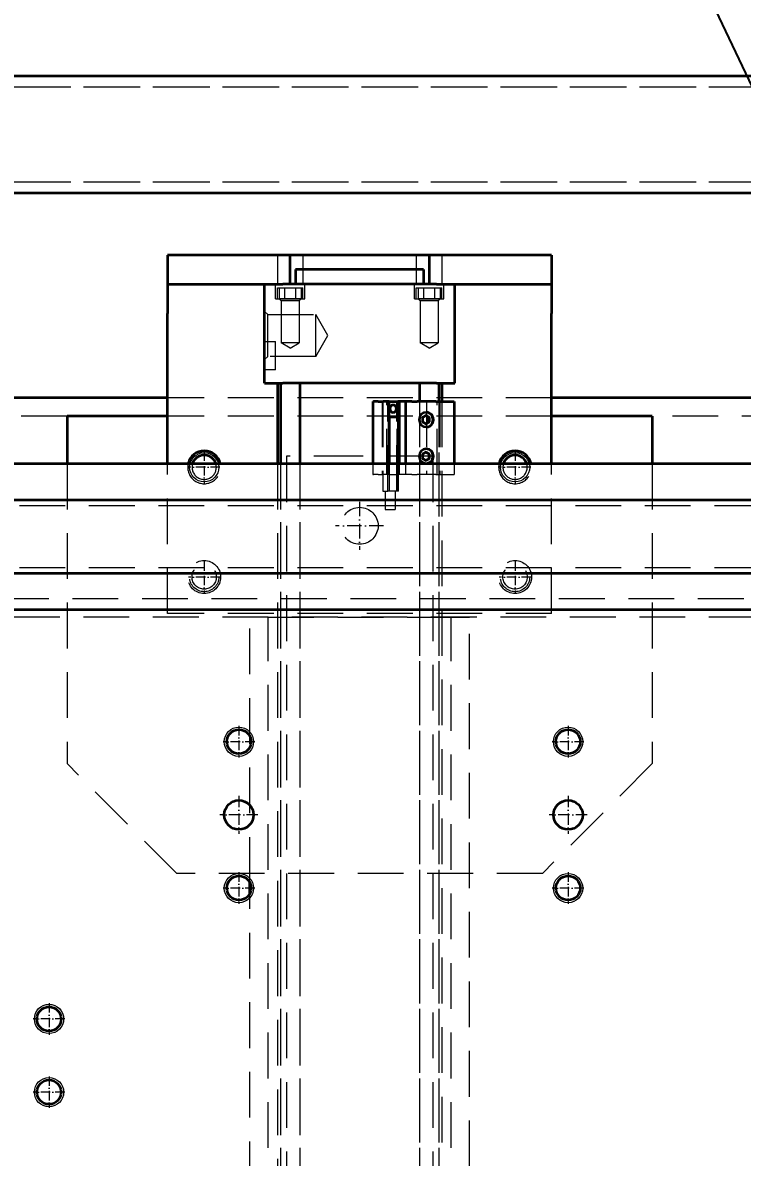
# Model space of a CAD drawing. Header units: millimetres. Extents: x -10155 to 20189, y -25550 to -22580.
# Drawn here: x -9248.4 to -9051.6, y -23227.6 to -22917.5 of the extents above; entities that cross this region are included whole.
import ezdxf

# ---------------------------------------------------------------- set-up
doc = ezdxf.new("R2010")
doc.units = ezdxf.units.MM
for name, pattern in [('CENTER-HOKUTO', [23, 20, -1, 1, -1]), ('DASHDOT', [18.5, 12, -3, 0.5, -3]), ('DASHSPACE', [30, 12, -18]), ('HIDDEN-HOKUTO', [3.8, 2.5, -1.3])]:
    doc.linetypes.add(name, pattern=pattern)
doc.layers.add('AM_7', color=2, linetype='CENTER-HOKUTO', lineweight=30)
doc.layers.add('AM_HID', color=1, linetype='HIDDEN-HOKUTO', lineweight=25)
doc.layers.add('word_dim', color=253, linetype='Continuous')
doc.styles.get("Standard").update_dxf_attribs({"font": 'romans.shx', "bigfont": 'bigfont.shx'})
doc.dimstyles.new('RS-1-5', dxfattribs={"dimscale": 5, "dimtxt": 3.5, "dimasz": 3, "dimexe": 1, "dimexo": 0, "dimgap": 1, "dimtad": 3, "dimdsep": 46, "dimtxsty": 'Standard', "dimblk1": 'OPEN', "dimblk2": 'OPEN', "dimsah": 1, "dimcen": 0, "dimclrd": 256, "dimclre": 256, "dimclrt": 3, "dimadec": 0, "dimazin": 0, "dimtfac": 1, "dimtmove": 0, "dimatfit": 3, "dimldrblk": 'OPEN', "dimfxl": 0, "dimtolj": 1, "dimtzin": 0, "dimarcsym": 0})

# ---------------------------------------------------------------- blocks, each defined once
blk = doc.blocks.new('_Open')
at = {"color": 0, "lineweight": -2}
for p, q in [((-1, 0.1667), (0, 0)), ((-1, -0.1667), (0, 0)), ((0, 0), (-1, 0))]:
    blk.add_line(p, q, dxfattribs=at)
blk = doc.blocks.new('*D754')
at = {"layer": 'DEFPOINTS', "color": 0, "ltscale": 2}
for p in [(-8616.25, -22750.69), (-9696.25, -23547.81), (-8616.25, -23589.18)]:
    blk.add_point(p, dxfattribs=at)
at = {"layer": 'word_dim', "lineweight": -2, "ltscale": 2}
for p, q in [((-9696.25, -23547.81), (-9696.25, -22745.69)), ((-8616.25, -23589.18), (-8616.25, -22745.69)), ((-9681.25, -22750.69), (-8631.25, -22750.69))]:
    blk.add_line(p, q, dxfattribs=at)
at = {"layer": 'word_dim', "lineweight": -2, "ltscale": 2, "xscale": 15, "yscale": 15, "zscale": 15, "rotation": 180}
blk.add_blockref('_Open', (-9696.25, -22750.69), dxfattribs=at)
at = {"layer": 'word_dim', "lineweight": -2, "ltscale": 2, "xscale": 15, "yscale": 15, "zscale": 15}
blk.add_blockref('_Open', (-8616.25, -22750.69), dxfattribs=at)
at = {"layer": 'word_dim', "color": 3, "ltscale": 2, "insert": (-9156.25, -22736.94), "char_height": 17.5, "attachment_point": 5}
blk.add_mtext('\\A1;1080', dxfattribs=at)
blk = doc.blocks.new('aa1')
for p, q in [((0, 0), (-1, 0)), ((-0.4, 0.0667), (0, 0)), ((-0.4, -0.0667), (0, 0))]:
    blk.add_line(p, q)
blk = doc.blocks.new('aa2')
blk.add_circle((0, 0), 1)
blk = doc.blocks.new('*D769')
at = {"layer": 'DEFPOINTS', "color": 0, "linetype": 'Continuous', "ltscale": 2}
for p in [(-9102.68, -22822.03), (-9102.68, -22822.03), (-8989.7, -23059.47)]:
    blk.add_point(p, dxfattribs=at)
at = {"layer": 'word_dim', "linetype": 'Continuous', "lineweight": -2, "ltscale": 2}
blk.add_line((-9005.82, -23025.61), (-9086.56, -22855.89), dxfattribs=at)
at = {"layer": 'word_dim', "linetype": 'Continuous', "lineweight": -2, "ltscale": 2, "xscale": 37.5, "yscale": 37.5, "zscale": 37.5}
for name, p, rotation in [('aa2', (-9102.68, -22822.03), 115.443795512076), ('aa1', (-8989.7, -23059.47), 295.4437955120761)]:
    blk.add_blockref(name, p, dxfattribs=dict(at, rotation=rotation))
at = {"layer": 'word_dim', "color": 3, "linetype": 'Continuous', "ltscale": 2, "insert": (-9046.19, -22940.75), "char_height": 0.000005, "attachment_point": 5, "rotation": 295.4438}
blk.add_mtext('\\A1;262.95', dxfattribs=at)

msp = doc.modelspace()

# ---------------------------------------------------------------- linework, layer by layer
at = {"color": 7, "lineweight": 35}
for p, q in [((-9532.748, -22932.004), (-8832.748, -22932.004)), ((-9459.748, -22932.004), (-8779.748, -22932.004)), ((-9532.748, -22964.004), (-8832.748, -22964.004)), ((-9459.748, -22964.004), (-8779.748, -22964.004)), ((-9175.248, -22981.004), (-9208.748, -22981.004)), ((-9137.248, -22981.004), (-9175.248, -22981.004)), ((-9103.748, -22981.004), (-9137.248, -22981.004)), ((-9208.748, -22989.004), (-9182.248, -22989.004)), ((-9182.248, -23016.004), (-9182.248, -22989.004)), ((-9135.248, -22989.004), (-9177.248, -22989.004)), ((-9130.248, -23016.004), (-9130.248, -22989.004)), ((-9130.248, -22989.004), (-9103.748, -22989.004)), ((-9208.748, -23038.004), (-9208.748, -22997.004)), ((-9103.748, -23038.004), (-9103.748, -22997.004)), ((-9178.748, -23016.004), (-9178.748, -23038.004)), ((-9177.897, -23016.004), (-9177.897, -23038.004)), ((-9135.248, -23016.004), (-9177.248, -23016.004)), ((-9172.597, -23016.004), (-9172.597, -23038.004)), ((-9208.748, -23020.004), (-9266.248, -23020.004)), ((-8976.248, -23020.004), (-9103.748, -23020.004)), ((-9208.748, -23025.004), (-9236.248, -23025.004)), ((-9076.248, -23025.004), (-9103.748, -23025.004)), ((-9315.748, -23038.004), (-8673.748, -23038.004)), ((-8666.748, -23048.004), (-9315.748, -23048.004)), ((-8666.748, -23068.004), (-9315.748, -23068.004)), ((-8663.748, -23078.004), (-9315.748, -23078.004))]:
    msp.add_line(p, q, dxfattribs=at)
at = {"color": 7, "lineweight": 35, "ltscale": 0.2}
for p, q in [((-9208.748, -22981.004), (-9208.748, -22989.004)), ((-9175.248, -22989.004), (-9175.248, -22981.004)), ((-9137.248, -22981.004), (-9137.248, -22989.004)), ((-9103.748, -22981.004), (-9103.748, -22989.004)), ((-9208.748, -22989.004), (-9208.748, -22997.004)), ((-9103.748, -22989.004), (-9103.748, -22997.004))]:
    msp.add_line(p, q, dxfattribs=at)
at = {"color": 7, "lineweight": 35, "ltscale": 0.4375}
for p, q in [((-9156.248, -22985.004), (-9173.748, -22985.004)), ((-9138.748, -22985.004), (-9156.248, -22985.004))]:
    msp.add_line(p, q, dxfattribs=at)
at = {"color": 7, "lineweight": 35, "ltscale": 0.1}
for p, q in [((-9173.748, -22985.004), (-9173.748, -22989.004)), ((-9138.748, -22985.004), (-9138.748, -22989.004))]:
    msp.add_line(p, q, dxfattribs=at)
at = {"color": 7, "lineweight": 35, "ltscale": 0.125}
for p, q in [((-9182.248, -22989.004), (-9177.248, -22989.004)), ((-9135.248, -22989.004), (-9130.248, -22989.004)), ((-9182.248, -23016.004), (-9177.248, -23016.004)), ((-9139.897, -23016.004), (-9139.897, -23021.004)), ((-9135.248, -23016.004), (-9130.248, -23016.004)), ((-9134.597, -23016.004), (-9134.597, -23021.004)), ((-9133.748, -23016.004), (-9133.748, -23021.004))]:
    msp.add_line(p, q, dxfattribs=at)
at = {"color": 7, "lineweight": 35, "ltscale": 0.004687}
msp.add_line((-9152.683, -23021.004), (-9152.495, -23021.004), dxfattribs=at)
at = {"color": 7, "lineweight": 35, "ltscale": 0.424997}
for p, q in [((-9152.683, -23021.004), (-9152.683, -23038.004)), ((-9148.13, -23038.004), (-9148.13, -23021.004)), ((-9145.311, -23038.004), (-9145.311, -23021.004)), ((-9143.627, -23038.004), (-9143.627, -23021.004)), ((-9130.425, -23021.004), (-9130.425, -23038.004))]:
    msp.add_line(p, q, dxfattribs=at)
at = {"color": 7, "lineweight": 35, "ltscale": 0.032855}
msp.add_line((-9151.181, -23021.004), (-9152.495, -23021.004), dxfattribs=at)
at = {"color": 7, "lineweight": 35, "ltscale": 0.022656}
msp.add_line((-9151.181, -23021.004), (-9150.275, -23021.004), dxfattribs=at)
at = {"color": 7, "lineweight": 35, "ltscale": 0.010565}
msp.add_line((-9150.275, -23021.004), (-9149.852, -23021.004), dxfattribs=at)
at = {"color": 7, "lineweight": 35, "ltscale": 0.043054}
msp.add_line((-9148.13, -23021.004), (-9149.852, -23021.004), dxfattribs=at)
at = {"color": 7, "lineweight": 35, "ltscale": 0.058228}
msp.add_line((-9148.13, -23021.004), (-9145.801, -23021.004), dxfattribs=at)
at = {"color": 7, "lineweight": 35, "ltscale": 0.012231}
msp.add_line((-9145.311, -23021.004), (-9145.801, -23021.004), dxfattribs=at)
at = {"color": 7, "lineweight": 35, "ltscale": 0.1075}
msp.add_line((-9145.801, -23025.304), (-9145.801, -23021.004), dxfattribs=at)
at = {"color": 7, "lineweight": 35, "ltscale": 0.042102}
msp.add_line((-9143.627, -23021.004), (-9145.311, -23021.004), dxfattribs=at)
at = {"color": 7, "lineweight": 35, "ltscale": 0.041418}
msp.add_line((-9141.971, -23021.004), (-9143.627, -23021.004), dxfattribs=at)
at = {"color": 7, "lineweight": 35, "ltscale": 0.02868}
msp.add_line((-9141.971, -23021.004), (-9140.823, -23021.004), dxfattribs=at)
at = {"color": 7, "lineweight": 35, "ltscale": 0.008685}
msp.add_line((-9140.823, -23021.004), (-9140.476, -23021.004), dxfattribs=at)
at = {"color": 7, "lineweight": 35, "ltscale": 0.127319}
msp.add_line((-9135.383, -23021.004), (-9140.476, -23021.004), dxfattribs=at)
at = {"color": 7, "lineweight": 35, "ltscale": 0.12395}
msp.add_line((-9135.383, -23021.004), (-9130.425, -23021.004), dxfattribs=at)
at = {"color": 7, "lineweight": 35, "ltscale": 0.324995}
for p, q in [((-9236.248, -23025.004), (-9236.248, -23038.004)), ((-9076.248, -23025.004), (-9076.248, -23038.004))]:
    msp.add_line(p, q, dxfattribs=at)
at = {"color": 7, "lineweight": 35, "ltscale": 0.317497}
for p, q in [((-9148.127, -23038.004), (-9148.127, -23025.304)), ((-9145.589, -23038.004), (-9145.589, -23025.304))]:
    msp.add_line(p, q, dxfattribs=at)
at = {"color": 7, "lineweight": 35, "ltscale": 0.06344}
msp.add_line((-9145.589, -23025.304), (-9148.127, -23025.304), dxfattribs=at)
at = {"color": 7, "lineweight": 35, "ltscale": 0.028541}
for p, q in [((-9138.101, -23024.849), (-9139.086, -23025.427)), ((-9139.086, -23026.581), (-9138.101, -23027.159)), ((-9137.116, -23025.427), (-9138.101, -23024.849)), ((-9138.101, -23027.159), (-9137.116, -23026.581)), ((-9138.101, -23034.849), (-9139.086, -23035.427)), ((-9139.086, -23036.581), (-9138.101, -23037.159)), ((-9137.116, -23035.427), (-9138.101, -23034.849)), ((-9138.101, -23037.159), (-9137.116, -23036.581))]:
    msp.add_line(p, q, dxfattribs=at)
at = {"color": 7, "lineweight": 35, "ltscale": 0.028867}
for p, q in [((-9139.086, -23025.427), (-9139.086, -23026.581)), ((-9137.29, -23026.581), (-9137.29, -23025.427)), ((-9137.116, -23026.581), (-9137.116, -23025.427)), ((-9139.086, -23035.427), (-9139.086, -23036.581)), ((-9137.203, -23036.581), (-9137.203, -23035.427)), ((-9137.116, -23036.581), (-9137.116, -23035.427))]:
    msp.add_line(p, q, dxfattribs=at)
at = {"color": 7, "lineweight": 35, "ltscale": 0.026023}
for p, q in [((-9137.29, -23025.427), (-9138.188, -23024.9)), ((-9138.188, -23027.108), (-9137.29, -23026.581))]:
    msp.add_line(p, q, dxfattribs=at)
at = {"color": 7, "lineweight": 35, "ltscale": 0.004346}
for p, q in [((-9137.29, -23025.427), (-9137.116, -23025.427)), ((-9137.29, -23026.581), (-9137.116, -23026.581))]:
    msp.add_line(p, q, dxfattribs=at)
at = {"color": 7, "lineweight": 35, "ltscale": 0.027282}
for p, q in [((-9137.203, -23035.427), (-9138.144, -23034.875)), ((-9138.144, -23037.133), (-9137.203, -23036.581))]:
    msp.add_line(p, q, dxfattribs=at)
at = {"color": 7, "lineweight": 35, "ltscale": 0.002173}
for p, q in [((-9137.203, -23035.427), (-9137.116, -23035.427)), ((-9137.203, -23036.581), (-9137.116, -23036.581))]:
    msp.add_line(p, q, dxfattribs=at)
at = {"color": 7, "lineweight": 35, "ltscale": 0.071471}
msp.add_line((-9186.248, -23155.433), (-9186.248, -23152.574), dxfattribs=at)
at = {"color": 7, "lineweight": 13}
for centre in [(-9198.748, -23039.004), (-9113.748, -23039.004), (-9189.248, -23114.003), (-9099.248, -23114.003), (-9189.248, -23154.003), (-9099.248, -23154.003), (-9241.175, -23189.771), (-9241.175, -23209.771)]:
    msp.add_circle(centre, 4, dxfattribs=at)
at = {"color": 7, "linetype": 'DASHSPACE', "lineweight": 13}
for centre in [(-9198.748, -23069.004), (-9113.748, -23069.004)]:
    msp.add_circle(centre, 4, dxfattribs=at)
at = {"color": 7, "lineweight": 35}
for centre, radius in [((-9189.248, -23114.003), 3.324), ((-9099.248, -23114.003), 3.324), ((-9189.248, -23134.003), 4), ((-9099.248, -23134.003), 4), ((-9189.248, -23154.003), 3.324), ((-9099.248, -23154.003), 3.324), ((-9241.175, -23189.771), 3.324), ((-9241.175, -23209.771), 3.324)]:
    msp.add_circle(centre, radius, dxfattribs=at)
for centre, radius, start, end in [((-9198.748, -23039.004), 4.5, 12.84195, 167.15805), ((-9198.748, -23039.004), 3.324, 17.51429, 162.48572), ((-9113.748, -23039.004), 4.5, 12.84194, 167.15806), ((-9113.748, -23039.004), 3.324, 17.51428, 162.48572)]:
    msp.add_arc(centre, radius, start, end, dxfattribs=at)
for centre, major_axis, ratio, start_param, end_param in [((-9147.069, -23023.004), (0, -1), 0.9063078, 3.1415927, 6.2831853), ((-9147.112, -23023.004), (0, -1), 0.9063078, 0.0232874, 3.1183086), ((-9147.069, -23023.004), (0, -1), 0.9063078, 0, 3.1415927), ((-9138.014, -23026.004), (0, -2), 0.9848078, 3.1415927, 6.2831853), ((-9138.101, -23026.004), (0, -2), 0.9848078, 0.0220423, 3.1195584), ((-9138.014, -23026.004), (0, -2), 0.9848078, 0, 3.1415927), ((-9138.014, -23036.004), (0, -2), 0.9848078, 3.1415927, 6.2717241), ((-9138.101, -23036.004), (0, -2), 0.9848078, 0.0220423, 3.1195584), ((-9138.014, -23036.004), (0, -2), 0.9848078, 0.0114614, 3.1415927)]:
    msp.add_ellipse(centre, major_axis=major_axis, ratio=ratio, start_param=start_param, end_param=end_param, dxfattribs=at)
at = {"layer": 'AM_7', "color": 2, "linetype": 'DASHDOT', "lineweight": 13, "ltscale": 0.216028}
for p, q in [((-9198.748, -23034.683), (-9198.748, -23043.324)), ((-9113.748, -23034.683), (-9113.748, -23043.324)), ((-9194.427, -23039.004), (-9203.068, -23039.004)), ((-9109.427, -23039.004), (-9118.068, -23039.004)), ((-9198.748, -23064.683), (-9198.748, -23073.324)), ((-9113.748, -23064.683), (-9113.748, -23073.324)), ((-9194.427, -23069.004), (-9203.068, -23069.004)), ((-9109.427, -23069.004), (-9118.068, -23069.004)), ((-9189.248, -23109.683), (-9189.248, -23118.324)), ((-9099.248, -23109.683), (-9099.248, -23118.324)), ((-9184.927, -23114.003), (-9193.568, -23114.003)), ((-9094.927, -23114.003), (-9103.568, -23114.003)), ((-9189.248, -23149.683), (-9189.248, -23158.324)), ((-9099.248, -23149.683), (-9099.248, -23158.324)), ((-9184.927, -23154.003), (-9193.568, -23154.003)), ((-9094.927, -23154.003), (-9103.568, -23154.003)), ((-9241.175, -23185.45), (-9241.175, -23194.091)), ((-9236.855, -23189.771), (-9245.496, -23189.771)), ((-9241.175, -23205.45), (-9241.175, -23214.091)), ((-9236.855, -23209.771), (-9245.496, -23209.771))]:
    msp.add_line(p, q, dxfattribs=at)
at = {"layer": 'AM_7', "color": 2, "linetype": 'DASHDOT', "lineweight": 13, "ltscale": 0.328445}
msp.add_line((-9156.248, -23048.435), (-9156.248, -23061.573), dxfattribs=at)
at = {"layer": 'AM_7', "color": 2, "linetype": 'DASHDOT', "lineweight": 13, "ltscale": 0.328442}
msp.add_line((-9149.679, -23055.004), (-9162.816, -23055.004), dxfattribs=at)
at = {"layer": 'AM_7', "color": 2, "linetype": 'DASHDOT', "lineweight": 13, "ltscale": 0.260001}
for p, q in [((-9189.248, -23128.803), (-9189.248, -23139.203)), ((-9099.248, -23128.803), (-9099.248, -23139.203))]:
    msp.add_line(p, q, dxfattribs=at)
at = {"layer": 'AM_7', "color": 2, "linetype": 'DASHDOT', "lineweight": 13, "ltscale": 0.259998}
for p, q in [((-9184.048, -23134.003), (-9194.448, -23134.003)), ((-9094.048, -23134.003), (-9104.448, -23134.003))]:
    msp.add_line(p, q, dxfattribs=at)
at = {"layer": 'AM_HID', "color": 1, "lineweight": 13, "ltscale": 5}
for p, q in [((-9532.748, -22935.004), (-8832.748, -22935.004)), ((-9459.748, -22935.004), (-8779.748, -22935.004)), ((-9532.748, -22961.004), (-8832.748, -22961.004)), ((-9459.748, -22961.004), (-8779.748, -22961.004)), ((-9178.748, -22981.004), (-9178.748, -22989.004)), ((-9171.748, -22981.004), (-9171.748, -22989.004)), ((-9140.748, -22981.004), (-9140.748, -22989.004)), ((-9133.748, -22981.004), (-9133.748, -22989.004)), ((-9182.248, -22989.004), (-9175.248, -22989.004)), ((-9179.248, -22993.004), (-9179.248, -22989.004)), ((-9179.248, -22993.004), (-9179.248, -22989.004)), ((-9178.748, -22990.004), (-9175.248, -22990.004)), ((-9178.748, -22993.004), (-9178.748, -22990.004)), ((-9178.748, -22993.004), (-9178.748, -22990.004)), ((-9178.248, -22990.004), (-9178.248, -22993.004)), ((-9178.248, -22990.004), (-9178.248, -22993.004)), ((-9176.748, -22990.004), (-9176.748, -22993.004)), ((-9176.748, -22990.004), (-9176.748, -22993.004)), ((-9176.748, -22990.004), (-9176.748, -22993.004)), ((-9176.748, -22990.004), (-9176.748, -22993.004)), ((-9175.248, -22989.004), (-9137.248, -22989.004)), ((-9175.248, -22990.004), (-9171.748, -22990.004)), ((-9173.748, -22990.004), (-9173.748, -22993.004)), ((-9173.748, -22990.004), (-9173.748, -22993.004)), ((-9173.748, -22990.004), (-9173.748, -22993.004)), ((-9173.748, -22990.004), (-9173.748, -22993.004)), ((-9172.248, -22990.004), (-9172.248, -22993.004)), ((-9172.248, -22990.004), (-9172.248, -22993.004)), ((-9171.748, -22993.004), (-9171.748, -22990.004)), ((-9171.748, -22993.004), (-9171.748, -22990.004)), ((-9171.248, -22993.004), (-9171.248, -22989.004)), ((-9171.248, -22993.004), (-9171.248, -22989.004)), ((-9141.248, -22993.004), (-9141.248, -22989.004)), ((-9141.248, -22993.004), (-9141.248, -22989.004)), ((-9140.748, -22990.004), (-9137.248, -22990.004)), ((-9140.748, -22993.004), (-9140.748, -22990.004)), ((-9140.748, -22993.004), (-9140.748, -22990.004)), ((-9140.248, -22990.004), (-9140.248, -22993.004)), ((-9140.248, -22990.004), (-9140.248, -22993.004)), ((-9138.748, -22990.004), (-9138.748, -22993.004)), ((-9138.748, -22990.004), (-9138.748, -22993.004)), ((-9138.748, -22990.004), (-9138.748, -22993.004)), ((-9138.748, -22990.004), (-9138.748, -22993.004)), ((-9137.248, -22989.004), (-9130.248, -22989.004)), ((-9137.248, -22990.004), (-9133.748, -22990.004)), ((-9135.748, -22990.004), (-9135.748, -22993.004)), ((-9135.748, -22990.004), (-9135.748, -22993.004)), ((-9135.748, -22990.004), (-9135.748, -22993.004)), ((-9135.748, -22990.004), (-9135.748, -22993.004)), ((-9134.248, -22990.004), (-9134.248, -22993.004)), ((-9134.248, -22990.004), (-9134.248, -22993.004)), ((-9133.748, -22993.004), (-9133.748, -22990.004)), ((-9133.748, -22993.004), (-9133.748, -22990.004)), ((-9133.248, -22993.004), (-9133.248, -22989.004)), ((-9133.248, -22993.004), (-9133.248, -22989.004)), ((-9179.248, -22993.004), (-9175.248, -22993.004)), ((-9176.748, -22993.004), (-9178.248, -22993.004)), ((-9177.706, -22993.545), (-9178.248, -22993.004)), ((-9177.706, -22993.545), (-9178.248, -22993.004)), ((-9175.248, -22993.004), (-9176.748, -22993.004)), ((-9175.248, -22993.004), (-9171.248, -22993.004)), ((-9173.748, -22993.004), (-9175.248, -22993.004)), ((-9172.248, -22993.004), (-9173.748, -22993.004)), ((-9172.789, -22993.545), (-9172.248, -22993.004)), ((-9172.789, -22993.545), (-9172.248, -22993.004)), ((-9141.248, -22993.004), (-9137.248, -22993.004)), ((-9138.748, -22993.004), (-9140.248, -22993.004)), ((-9139.706, -22993.545), (-9140.248, -22993.004)), ((-9139.706, -22993.545), (-9140.248, -22993.004)), ((-9137.248, -22993.004), (-9138.748, -22993.004)), ((-9137.248, -22993.004), (-9133.248, -22993.004)), ((-9135.748, -22993.004), (-9137.248, -22993.004)), ((-9134.248, -22993.004), (-9135.748, -22993.004)), ((-9134.789, -22993.545), (-9134.248, -22993.004)), ((-9134.789, -22993.545), (-9134.248, -22993.004)), ((-9181.392, -22997.281), (-9182.248, -22996.425)), ((-9175.248, -22993.545), (-9177.706, -22993.545)), ((-9175.248, -22993.545), (-9177.706, -22993.545)), ((-9177.706, -22993.545), (-9177.706, -23005.004)), ((-9177.706, -22993.545), (-9177.706, -23005.004)), ((-9172.789, -22993.545), (-9175.248, -22993.545)), ((-9172.789, -22993.545), (-9175.248, -22993.545)), ((-9172.789, -22993.545), (-9172.789, -23005.004)), ((-9172.789, -22993.545), (-9172.789, -23005.004)), ((-9137.248, -22993.545), (-9139.706, -22993.545)), ((-9137.248, -22993.545), (-9139.706, -22993.545)), ((-9139.706, -22993.545), (-9139.706, -23005.004)), ((-9139.706, -22993.545), (-9139.706, -23005.004)), ((-9134.789, -22993.545), (-9137.248, -22993.545)), ((-9134.789, -22993.545), (-9137.248, -22993.545)), ((-9134.789, -22993.545), (-9134.789, -23005.004)), ((-9134.789, -22993.545), (-9134.789, -23005.004)), ((-9181.392, -23003.004), (-9181.392, -22997.281)), ((-9181.392, -22997.281), (-9168.248, -22997.281)), ((-9181.392, -23003.004), (-9181.392, -22997.281)), ((-9168.248, -23003.004), (-9168.248, -22997.281)), ((-9164.944, -23003.004), (-9168.248, -22997.281)), ((-9168.248, -23003.004), (-9168.248, -22997.281)), ((-9182.248, -23004.604), (-9179.248, -23004.604)), ((-9181.392, -23008.726), (-9181.392, -23003.004)), ((-9181.392, -23008.726), (-9181.392, -23003.004)), ((-9179.248, -23008.504), (-9179.248, -23004.604)), ((-9175.248, -23005.004), (-9177.706, -23005.004)), ((-9175.248, -23005.004), (-9177.706, -23005.004)), ((-9175.248, -23006.423), (-9177.706, -23005.004)), ((-9175.248, -23006.423), (-9177.706, -23005.004)), ((-9172.789, -23005.004), (-9175.248, -23005.004)), ((-9172.789, -23005.004), (-9175.248, -23005.004)), ((-9175.248, -23006.423), (-9172.789, -23005.004)), ((-9175.248, -23006.423), (-9172.789, -23005.004)), ((-9168.248, -23008.726), (-9168.248, -23003.004)), ((-9168.248, -23008.726), (-9164.944, -23003.004)), ((-9168.248, -23008.726), (-9168.248, -23003.004)), ((-9137.248, -23005.004), (-9139.706, -23005.004)), ((-9137.248, -23005.004), (-9139.706, -23005.004)), ((-9137.248, -23006.423), (-9139.706, -23005.004)), ((-9137.248, -23006.423), (-9139.706, -23005.004)), ((-9134.789, -23005.004), (-9137.248, -23005.004)), ((-9134.789, -23005.004), (-9137.248, -23005.004)), ((-9137.248, -23006.423), (-9134.789, -23005.004)), ((-9137.248, -23006.423), (-9134.789, -23005.004)), ((-9182.248, -23009.582), (-9181.392, -23008.726)), ((-9168.248, -23008.726), (-9181.392, -23008.726)), ((-9179.248, -23012.404), (-9179.248, -23008.504)), ((-9179.248, -23012.404), (-9182.248, -23012.404)), ((-9177.897, -23016.004), (-9177.897, -23546.004)), ((-9172.597, -23016.004), (-9172.597, -23546.004)), ((-9139.897, -23016.004), (-9139.897, -23546.004)), ((-9134.597, -23016.004), (-9134.597, -23546.004)), ((-9103.748, -23020.004), (-9208.748, -23020.004)), ((-9150.079, -23021.004), (-9150.079, -23041.004)), ((-9149.915, -23021.004), (-9149.727, -23021.004)), ((-9149.915, -23021.004), (-9149.915, -23045.504)), ((-9149.727, -23021.004), (-9148.58, -23021.004)), ((-9148.796, -23041.004), (-9148.796, -23021.004)), ((-9148.58, -23045.504), (-9148.58, -23021.004)), ((-9148.338, -23021.004), (-9148.58, -23021.004)), ((-9148.338, -23021.004), (-9148.13, -23021.004)), ((-9148.338, -23025.304), (-9148.338, -23021.004)), ((-9148.13, -23021.004), (-9147.999, -23021.004)), ((-9147.999, -23021.004), (-9145.955, -23021.004)), ((-9146.042, -23045.504), (-9146.042, -23021.004)), ((-9145.801, -23021.004), (-9145.997, -23021.004)), ((-9145.997, -23041.004), (-9145.997, -23021.004)), ((-9145.919, -23021.004), (-9145.919, -23041.004)), ((-9145.915, -23021.004), (-9145.915, -23045.504)), ((-9139.897, -23021.004), (-9139.897, -23407.485)), ((-9137.967, -23021.004), (-9137.967, -23041.004)), ((-9135.092, -23041.004), (-9135.092, -23021.004)), ((-9134.597, -23021.004), (-9134.597, -23546.004)), ((-9134.347, -23021.004), (-9134.347, -23041.004)), ((-9133.748, -23021.004), (-9133.748, -23546.004)), ((-9147.069, -23022.004), (-9147.112, -23022.004)), ((-9147.069, -23024.004), (-9147.112, -23024.004)), ((-9138.014, -23024.004), (-9138.101, -23024.004)), ((-9236.248, -23025.004), (-9691.248, -23025.004)), ((-9103.748, -23025.004), (-9208.748, -23025.004)), ((-9148.127, -23025.304), (-9148.338, -23025.304)), ((-9138.275, -23024.849), (-9139.259, -23025.427)), ((-9139.259, -23025.427), (-9139.259, -23026.581)), ((-9139.259, -23025.427), (-9139.086, -23025.427)), ((-9139.259, -23026.581), (-9139.086, -23026.581)), ((-9139.259, -23026.581), (-9138.275, -23027.159)), ((-9138.275, -23024.849), (-9138.101, -23024.849)), ((-9138.188, -23024.9), (-9138.275, -23024.849)), ((-9138.275, -23027.159), (-9138.188, -23027.108)), ((-9138.275, -23027.159), (-9138.101, -23027.159)), ((-8621.248, -23025.004), (-9076.248, -23025.004)), ((-9138.014, -23028.004), (-9138.101, -23028.004)), ((-9156.248, -23036.004), (-9176.248, -23036.004)), ((-9176.248, -23036.004), (-9176.248, -23546.004)), ((-9136.248, -23036.004), (-9156.248, -23036.004)), ((-9138.188, -23034.849), (-9139.173, -23035.427)), ((-9139.173, -23035.427), (-9139.086, -23035.427)), ((-9139.173, -23035.427), (-9139.173, -23036.581)), ((-9139.173, -23036.581), (-9139.086, -23036.581)), ((-9139.173, -23036.581), (-9138.188, -23037.159)), ((-9138.188, -23034.849), (-9138.101, -23034.849)), ((-9138.144, -23034.875), (-9138.188, -23034.849)), ((-9138.014, -23034.004), (-9138.101, -23034.004)), ((-9136.248, -23036.004), (-9136.248, -23546.004)), ((-9236.248, -23038.004), (-9236.248, -23120.004)), ((-9208.748, -23079.004), (-9208.748, -23038.004)), ((-9178.748, -23038.004), (-9178.748, -23355.504)), ((-9177.897, -23038.004), (-9177.897, -23355.504)), ((-9172.597, -23038.004), (-9172.597, -23399.004)), ((-9152.683, -23038.004), (-9152.683, -23041.004)), ((-9148.13, -23041.004), (-9148.13, -23038.004)), ((-9148.127, -23045.504), (-9148.127, -23038.004)), ((-9145.589, -23045.504), (-9145.589, -23038.004)), ((-9145.311, -23041.004), (-9145.311, -23038.004)), ((-9143.627, -23041.004), (-9143.627, -23038.004)), ((-9138.188, -23037.159), (-9138.144, -23037.133)), ((-9138.188, -23037.159), (-9138.101, -23037.159)), ((-9138.014, -23038.004), (-9138.101, -23038.004)), ((-9130.425, -23038.004), (-9130.425, -23041.004)), ((-9103.748, -23079.004), (-9103.748, -23038.004)), ((-9076.248, -23038.004), (-9076.248, -23120.004)), ((-9152.683, -23041.004), (-9152.495, -23041.004)), ((-9151.181, -23041.004), (-9152.495, -23041.004)), ((-9151.181, -23041.004), (-9150.275, -23041.004)), ((-9150.275, -23041.004), (-9149.852, -23041.004)), ((-9148.13, -23041.004), (-9149.852, -23041.004)), ((-9148.13, -23041.004), (-9147.999, -23041.004)), ((-9147.999, -23041.004), (-9145.955, -23041.004)), ((-9145.311, -23041.004), (-9145.997, -23041.004)), ((-9143.627, -23041.004), (-9145.311, -23041.004)), ((-9141.971, -23041.004), (-9143.627, -23041.004)), ((-9141.971, -23041.004), (-9140.823, -23041.004)), ((-9140.823, -23041.004), (-9140.476, -23041.004)), ((-9135.383, -23041.004), (-9140.476, -23041.004)), ((-9135.383, -23041.004), (-9130.425, -23041.004)), ((-9149.915, -23045.504), (-9149.727, -23045.504)), ((-9149.727, -23045.504), (-9148.58, -23045.504)), ((-9149.265, -23045.504), (-9149.265, -23050.504)), ((-9148.127, -23045.504), (-9148.58, -23045.504)), ((-9145.589, -23045.504), (-9148.127, -23045.504)), ((-9146.565, -23045.504), (-9146.565, -23050.504)), ((-8666.748, -23049.504), (-9655.748, -23049.504)), ((-9149.265, -23050.504), (-9149.138, -23050.504)), ((-9149.138, -23050.504), (-9147.344, -23050.504)), ((-9147.344, -23050.504), (-9146.565, -23050.504)), ((-8666.748, -23066.504), (-9655.748, -23066.504)), ((-8671.248, -23075.004), (-9641.248, -23075.004)), ((-8991.248, -23080.004), (-9251.248, -23080.004)), ((-9103.748, -23079.004), (-9208.748, -23079.004)), ((-9181.248, -23080.004), (-9186.248, -23080.004)), ((-9186.248, -23152.574), (-9186.248, -23080.004)), ((-9181.248, -23080.004), (-9131.248, -23080.004)), ((-9181.248, -23795.004), (-9181.248, -23080.004)), ((-9131.248, -23080.004), (-9126.248, -23080.004)), ((-9131.248, -23795.004), (-9131.248, -23080.004)), ((-9126.248, -23667.004), (-9126.248, -23080.004)), ((-9206.248, -23150.004), (-9236.248, -23120.004)), ((-9076.248, -23120.004), (-9106.248, -23150.004)), ((-9106.248, -23150.004), (-9206.248, -23150.004)), ((-9186.248, -23273.718), (-9186.248, -23155.433))]:
    msp.add_line(p, q, dxfattribs=at)
for centre, radius in [((-9156.248, -23055.004), 5.053), ((-9198.748, -23069.004), 4.5), ((-9113.748, -23069.004), 4.5), ((-9198.748, -23069.004), 3.324), ((-9113.748, -23069.004), 3.324)]:
    msp.add_circle(centre, radius, dxfattribs=at)
for centre, radius, start, end in [((-9198.748, -23039.004), 4.5, 167.15805, 12.84195), ((-9198.748, -23039.004), 3.324, 162.48572, 17.51429), ((-9113.748, -23039.004), 4.5, 167.15806, 12.84194), ((-9113.748, -23039.004), 3.324, 162.48572, 17.51428)]:
    msp.add_arc(centre, radius, start, end, dxfattribs=at)
for centre, major_axis, ratio, start_param, end_param in [((-9147.112, -23023.004), (0, -1), 0.9063078, 3.1415927, 6.2831853), ((-9147.112, -23023.004), (0, -1), 0.9063078, 3.1183086, 3.1415927), ((-9147.112, -23023.004), (0, -1), 0.9063078, 0, 0.0232874), ((-9138.101, -23026.004), (0, -2), 0.9848078, 3.1415927, 6.2831853), ((-9138.101, -23026.004), (0, -2), 0.9848078, 3.1195584, 3.1415927), ((-9138.101, -23026.004), (0, -2), 0.9848078, 0, 0.0220423), ((-9138.101, -23036.004), (0, -2), 0.9848078, 3.1415927, 6.2831853), ((-9138.101, -23036.004), (0, -2), 0.9848078, 3.1195584, 3.1415927), ((-9138.101, -23036.004), (0, -2), 0.9848078, 0, 0.0220423), ((-9138.014, -23036.004), (0, -2), 0.9848078, 6.2717241, 6.2831853), ((-9138.014, -23036.004), (0, -2), 0.9848078, 0, 0.0114614)]:
    msp.add_ellipse(centre, major_axis=major_axis, ratio=ratio, start_param=start_param, end_param=end_param, dxfattribs=at)

# ---------------------------------------------------------------- dimensions: what is measured, and where the dimension line sits
at = {"layer": 'word_dim', "ltscale": 2}
dim = msp.add_linear_dim(base=(-8616.248, -22750.69), p1=(-9696.248, -23547.806), p2=(-8616.248, -23589.18), dimstyle='RS-1-5', dxfattribs=at)
dim.commit()
dim.dimension.update_dxf_attribs({"geometry": '*D754', "text_midpoint": (-9156.248, -22736.94)})
at = {"layer": 'word_dim', "color": 3, "linetype": 'Continuous', "ltscale": 2}
dim = msp.add_aligned_dim(p1=(-8989.705, -23059.472), p2=(-9102.675, -22822.026), distance=0, dimstyle='RS-1-5', override={"dimtxt": 1e-06, "dimasz": 7.5, "dimgap": 0, "dimblk1": 'aa1', "dimblk2": 'aa2', "dimse1": 1, "dimse2": 1}, dxfattribs=at)
dim.commit()
dim.dimension.update_dxf_attribs({"geometry": '*D769', "text_midpoint": (-9046.19, -22940.749)})

doc.saveas('drawing.dxf')
